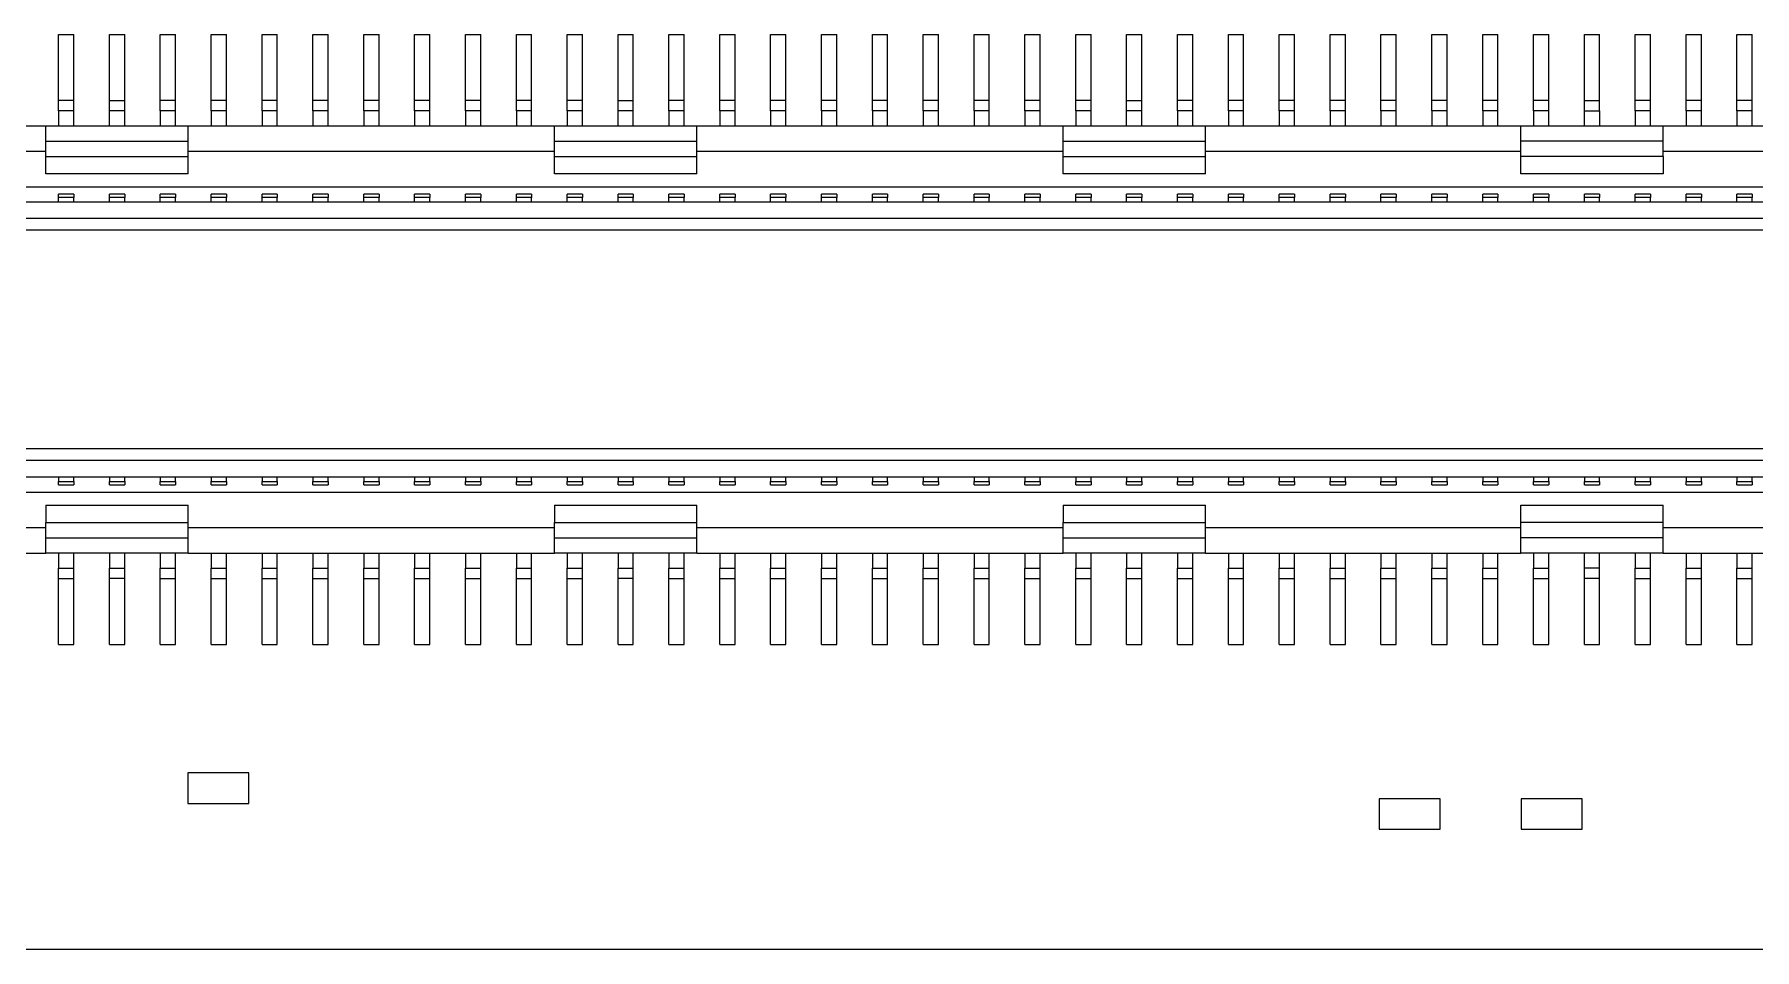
# Model space of a CAD drawing. Header units: millimetres. Extents: x 0 to 895, y 0 to 297.
# Drawn here: x 504.59 to 521.5, y 193.88 to 202.88 of the extents above; entities that cross this region are included whole.
import ezdxf

# ---------------------------------------------------------------- set-up
doc = ezdxf.new("R2010")
doc.units = ezdxf.units.MM

msp = doc.modelspace()

# ---------------------------------------------------------------- linework, layer by layer
at = {"color": 7, "linetype": 'Continuous', "lineweight": 25}
for p, q in [((504.825, 202.879), (504.975, 202.879)), ((504.825, 202.229), (504.825, 202.879)), ((504.975, 202.229), (504.975, 202.879)), ((505.325, 202.879), (505.475, 202.879)), ((505.325, 202.229), (505.325, 202.879)), ((505.475, 202.229), (505.475, 202.879)), ((505.825, 202.879), (505.975, 202.879)), ((505.825, 202.229), (505.825, 202.879)), ((505.975, 202.229), (505.975, 202.879)), ((506.325, 202.879), (506.475, 202.879)), ((506.325, 202.229), (506.325, 202.879)), ((506.475, 202.229), (506.475, 202.879)), ((506.825, 202.879), (506.975, 202.879)), ((506.825, 202.229), (506.825, 202.879)), ((506.975, 202.229), (506.975, 202.879)), ((507.325, 202.879), (507.475, 202.879)), ((507.325, 202.229), (507.325, 202.879)), ((507.475, 202.229), (507.475, 202.879)), ((507.825, 202.879), (507.975, 202.879)), ((507.825, 202.229), (507.825, 202.879)), ((507.975, 202.229), (507.975, 202.879)), ((508.325, 202.879), (508.475, 202.879)), ((508.325, 202.229), (508.325, 202.879)), ((508.475, 202.229), (508.475, 202.879)), ((508.825, 202.879), (508.975, 202.879)), ((508.825, 202.229), (508.825, 202.879)), ((508.975, 202.229), (508.975, 202.879)), ((509.325, 202.879), (509.475, 202.879)), ((509.325, 202.229), (509.325, 202.879)), ((509.475, 202.229), (509.475, 202.879)), ((509.825, 202.879), (509.975, 202.879)), ((509.825, 202.229), (509.825, 202.879)), ((509.975, 202.229), (509.975, 202.879)), ((510.325, 202.879), (510.475, 202.879)), ((510.325, 202.229), (510.325, 202.879)), ((510.475, 202.229), (510.475, 202.879)), ((510.825, 202.879), (510.975, 202.879)), ((510.825, 202.229), (510.825, 202.879)), ((510.975, 202.229), (510.975, 202.879)), ((511.325, 202.879), (511.475, 202.879)), ((511.325, 202.229), (511.325, 202.879)), ((511.475, 202.229), (511.475, 202.879)), ((511.825, 202.879), (511.975, 202.879)), ((511.825, 202.229), (511.825, 202.879)), ((511.975, 202.229), (511.975, 202.879)), ((512.325, 202.879), (512.475, 202.879)), ((512.325, 202.229), (512.325, 202.879)), ((512.475, 202.229), (512.475, 202.879)), ((512.825, 202.879), (512.975, 202.879)), ((512.825, 202.229), (512.825, 202.879)), ((512.975, 202.229), (512.975, 202.879)), ((513.325, 202.879), (513.475, 202.879)), ((513.325, 202.229), (513.325, 202.879)), ((513.475, 202.229), (513.475, 202.879)), ((513.825, 202.879), (513.975, 202.879)), ((513.825, 202.229), (513.825, 202.879)), ((513.975, 202.229), (513.975, 202.879)), ((514.325, 202.879), (514.475, 202.879)), ((514.325, 202.229), (514.325, 202.879)), ((514.475, 202.229), (514.475, 202.879)), ((514.825, 202.879), (514.975, 202.879)), ((514.825, 202.229), (514.825, 202.879)), ((514.975, 202.229), (514.975, 202.879)), ((515.325, 202.879), (515.475, 202.879)), ((515.325, 202.229), (515.325, 202.879)), ((515.475, 202.229), (515.475, 202.879)), ((515.825, 202.879), (515.975, 202.879)), ((515.825, 202.229), (515.825, 202.879)), ((515.975, 202.229), (515.975, 202.879)), ((516.325, 202.879), (516.475, 202.879)), ((516.325, 202.229), (516.325, 202.879)), ((516.475, 202.229), (516.475, 202.879)), ((516.825, 202.879), (516.975, 202.879)), ((516.825, 202.229), (516.825, 202.879)), ((516.975, 202.229), (516.975, 202.879)), ((517.325, 202.879), (517.475, 202.879)), ((517.325, 202.229), (517.325, 202.879)), ((517.475, 202.229), (517.475, 202.879)), ((517.825, 202.879), (517.975, 202.879)), ((517.825, 202.229), (517.825, 202.879)), ((517.975, 202.229), (517.975, 202.879)), ((518.325, 202.879), (518.475, 202.879)), ((518.325, 202.229), (518.325, 202.879)), ((518.475, 202.229), (518.475, 202.879)), ((518.825, 202.879), (518.975, 202.879)), ((518.825, 202.229), (518.825, 202.879)), ((518.975, 202.229), (518.975, 202.879)), ((519.325, 202.879), (519.475, 202.879)), ((519.325, 202.229), (519.325, 202.879)), ((519.475, 202.229), (519.475, 202.879)), ((519.825, 202.879), (519.975, 202.879)), ((519.825, 202.229), (519.825, 202.879)), ((519.975, 202.229), (519.975, 202.879)), ((520.325, 202.879), (520.475, 202.879)), ((520.325, 202.229), (520.325, 202.879)), ((520.475, 202.229), (520.475, 202.879)), ((520.825, 202.879), (520.975, 202.879)), ((520.825, 202.229), (520.825, 202.879)), ((520.975, 202.229), (520.975, 202.879)), ((521.325, 202.879), (521.475, 202.879)), ((521.325, 202.229), (521.325, 202.879)), ((521.475, 202.229), (521.475, 202.879)), ((504.975, 202.229), (504.825, 202.229)), ((504.825, 202.129), (504.825, 202.229)), ((504.825, 202.129), (504.825, 201.979)), ((504.975, 202.129), (504.825, 202.129)), ((504.975, 202.129), (504.975, 202.229)), ((504.975, 201.979), (504.975, 202.129)), ((505.325, 202.229), (505.475, 202.229)), ((505.325, 202.129), (505.325, 202.229)), ((505.325, 201.979), (505.325, 202.129)), ((505.475, 202.129), (505.325, 202.129)), ((505.475, 202.129), (505.475, 202.229)), ((505.475, 201.979), (505.475, 202.129)), ((505.975, 202.229), (505.825, 202.229)), ((505.825, 202.129), (505.825, 202.229)), ((505.825, 202.129), (505.825, 201.979)), ((505.975, 202.129), (505.825, 202.129)), ((505.975, 202.129), (505.975, 202.229)), ((505.975, 201.979), (505.975, 202.129)), ((506.475, 202.229), (506.325, 202.229)), ((506.325, 202.129), (506.325, 202.229)), ((506.325, 202.129), (506.325, 201.979)), ((506.475, 202.129), (506.325, 202.129)), ((506.475, 202.129), (506.475, 202.229)), ((506.475, 201.979), (506.475, 202.129)), ((506.975, 202.229), (506.825, 202.229)), ((506.825, 202.129), (506.825, 202.229)), ((506.975, 202.129), (506.825, 202.129)), ((506.825, 202.129), (506.825, 201.979)), ((506.975, 202.129), (506.975, 202.229)), ((506.975, 201.979), (506.975, 202.129)), ((507.475, 202.229), (507.325, 202.229)), ((507.325, 202.129), (507.325, 202.229)), ((507.475, 202.129), (507.325, 202.129)), ((507.325, 202.129), (507.325, 201.979)), ((507.475, 202.129), (507.475, 202.229)), ((507.475, 201.979), (507.475, 202.129)), ((507.975, 202.229), (507.825, 202.229)), ((507.825, 202.129), (507.825, 202.229)), ((507.975, 202.129), (507.825, 202.129)), ((507.825, 202.129), (507.825, 201.979)), ((507.975, 202.129), (507.975, 202.229)), ((507.975, 201.979), (507.975, 202.129)), ((508.475, 202.229), (508.325, 202.229)), ((508.325, 202.129), (508.325, 202.229)), ((508.325, 202.129), (508.325, 201.979)), ((508.475, 202.129), (508.325, 202.129)), ((508.475, 202.129), (508.475, 202.229)), ((508.475, 201.979), (508.475, 202.129)), ((508.975, 202.229), (508.825, 202.229)), ((508.825, 202.129), (508.825, 202.229)), ((508.825, 202.129), (508.825, 201.979)), ((508.975, 202.129), (508.825, 202.129)), ((508.975, 202.129), (508.975, 202.229)), ((508.975, 201.979), (508.975, 202.129)), ((509.475, 202.229), (509.325, 202.229)), ((509.325, 202.129), (509.325, 202.229)), ((509.475, 202.129), (509.325, 202.129)), ((509.325, 202.129), (509.325, 201.979)), ((509.475, 202.129), (509.475, 202.229)), ((509.475, 201.979), (509.475, 202.129)), ((509.975, 202.229), (509.825, 202.229)), ((509.825, 202.129), (509.825, 202.229)), ((509.825, 202.129), (509.825, 201.979)), ((509.975, 202.129), (509.825, 202.129)), ((509.975, 202.129), (509.975, 202.229)), ((509.975, 201.979), (509.975, 202.129)), ((510.325, 202.229), (510.475, 202.229)), ((510.325, 202.129), (510.325, 202.229)), ((510.325, 201.979), (510.325, 202.129)), ((510.475, 202.129), (510.325, 202.129)), ((510.475, 202.129), (510.475, 202.229)), ((510.475, 201.979), (510.475, 202.129)), ((510.975, 202.229), (510.825, 202.229)), ((510.825, 202.129), (510.825, 202.229)), ((510.825, 202.129), (510.825, 201.979)), ((510.975, 202.129), (510.825, 202.129)), ((510.975, 202.129), (510.975, 202.229)), ((510.975, 201.979), (510.975, 202.129)), ((511.475, 202.229), (511.325, 202.229)), ((511.325, 202.129), (511.325, 202.229)), ((511.325, 202.129), (511.325, 201.979)), ((511.475, 202.129), (511.325, 202.129)), ((511.475, 202.129), (511.475, 202.229)), ((511.475, 201.979), (511.475, 202.129)), ((511.975, 202.229), (511.825, 202.229)), ((511.825, 202.129), (511.825, 202.229)), ((511.975, 202.129), (511.825, 202.129)), ((511.825, 202.129), (511.825, 201.979)), ((511.975, 202.129), (511.975, 202.229)), ((511.975, 201.979), (511.975, 202.129)), ((512.475, 202.229), (512.325, 202.229)), ((512.325, 202.129), (512.325, 202.229)), ((512.325, 202.129), (512.325, 201.979)), ((512.475, 202.129), (512.325, 202.129)), ((512.475, 202.129), (512.475, 202.229)), ((512.475, 201.979), (512.475, 202.129)), ((512.975, 202.229), (512.825, 202.229)), ((512.825, 202.129), (512.825, 202.229)), ((512.825, 202.129), (512.825, 201.979)), ((512.975, 202.129), (512.825, 202.129)), ((512.975, 202.129), (512.975, 202.229)), ((512.975, 201.979), (512.975, 202.129)), ((513.475, 202.229), (513.325, 202.229)), ((513.325, 202.129), (513.325, 202.229)), ((513.475, 202.129), (513.325, 202.129)), ((513.325, 202.129), (513.325, 201.979)), ((513.475, 202.129), (513.475, 202.229)), ((513.475, 201.979), (513.475, 202.129)), ((513.975, 202.229), (513.825, 202.229)), ((513.825, 202.129), (513.825, 202.229)), ((513.825, 202.129), (513.825, 201.979)), ((513.975, 202.129), (513.825, 202.129)), ((513.975, 202.129), (513.975, 202.229)), ((513.975, 201.979), (513.975, 202.129)), ((514.475, 202.229), (514.325, 202.229)), ((514.325, 202.129), (514.325, 202.229)), ((514.325, 202.129), (514.325, 201.979)), ((514.475, 202.129), (514.325, 202.129)), ((514.475, 202.129), (514.475, 202.229)), ((514.475, 201.979), (514.475, 202.129)), ((514.975, 202.229), (514.825, 202.229)), ((514.825, 202.129), (514.825, 202.229)), ((514.825, 202.129), (514.825, 201.979)), ((514.975, 202.129), (514.825, 202.129)), ((514.975, 202.129), (514.975, 202.229)), ((514.975, 201.979), (514.975, 202.129)), ((515.325, 202.229), (515.475, 202.229)), ((515.325, 202.129), (515.325, 202.229)), ((515.325, 201.979), (515.325, 202.129)), ((515.475, 202.129), (515.325, 202.129)), ((515.475, 202.129), (515.475, 202.229)), ((515.475, 201.979), (515.475, 202.129)), ((515.975, 202.229), (515.825, 202.229)), ((515.825, 202.129), (515.825, 202.229)), ((515.975, 202.129), (515.825, 202.129)), ((515.825, 202.129), (515.825, 201.979)), ((515.975, 202.129), (515.975, 202.229)), ((515.975, 201.979), (515.975, 202.129)), ((516.475, 202.229), (516.325, 202.229)), ((516.325, 202.129), (516.325, 202.229)), ((516.325, 202.129), (516.325, 201.979)), ((516.475, 202.129), (516.325, 202.129)), ((516.475, 202.129), (516.475, 202.229)), ((516.475, 201.979), (516.475, 202.129)), ((516.975, 202.229), (516.825, 202.229)), ((516.825, 202.129), (516.825, 202.229)), ((516.825, 202.129), (516.825, 201.979)), ((516.975, 202.129), (516.825, 202.129)), ((516.975, 202.129), (516.975, 202.229)), ((516.975, 201.979), (516.975, 202.129)), ((517.475, 202.229), (517.325, 202.229)), ((517.325, 202.129), (517.325, 202.229)), ((517.475, 202.129), (517.325, 202.129)), ((517.325, 202.129), (517.325, 201.979)), ((517.475, 202.129), (517.475, 202.229)), ((517.475, 201.979), (517.475, 202.129)), ((517.975, 202.229), (517.825, 202.229)), ((517.825, 202.129), (517.825, 202.229)), ((517.825, 202.129), (517.825, 201.979)), ((517.975, 202.129), (517.825, 202.129)), ((517.975, 202.129), (517.975, 202.229)), ((517.975, 201.979), (517.975, 202.129)), ((518.475, 202.229), (518.325, 202.229)), ((518.325, 202.129), (518.325, 202.229)), ((518.475, 202.129), (518.325, 202.129)), ((518.325, 202.129), (518.325, 201.979)), ((518.475, 202.129), (518.475, 202.229)), ((518.475, 201.979), (518.475, 202.129)), ((518.975, 202.229), (518.825, 202.229)), ((518.825, 202.129), (518.825, 202.229)), ((518.975, 202.129), (518.825, 202.129)), ((518.825, 202.129), (518.825, 201.979)), ((518.975, 202.129), (518.975, 202.229)), ((518.975, 201.979), (518.975, 202.129)), ((519.475, 202.229), (519.325, 202.229)), ((519.325, 202.129), (519.325, 202.229)), ((519.325, 202.129), (519.325, 201.979)), ((519.475, 202.129), (519.325, 202.129)), ((519.475, 202.129), (519.475, 202.229)), ((519.475, 201.979), (519.475, 202.129)), ((519.825, 202.229), (519.975, 202.229)), ((519.825, 202.129), (519.825, 202.229)), ((519.825, 201.979), (519.825, 202.129)), ((519.825, 202.129), (519.975, 202.129)), ((519.975, 202.129), (519.975, 202.229)), ((519.975, 202.129), (519.975, 201.979)), ((520.475, 202.229), (520.325, 202.229)), ((520.325, 202.129), (520.325, 202.229)), ((520.475, 202.129), (520.325, 202.129)), ((520.325, 202.129), (520.325, 201.979)), ((520.475, 202.129), (520.475, 202.229)), ((520.475, 201.979), (520.475, 202.129)), ((520.975, 202.229), (520.825, 202.229)), ((520.825, 202.129), (520.825, 202.229)), ((520.825, 202.129), (520.825, 201.979)), ((520.975, 202.129), (520.825, 202.129)), ((520.975, 202.129), (520.975, 202.229)), ((520.975, 201.979), (520.975, 202.129)), ((521.475, 202.229), (521.325, 202.229)), ((521.325, 202.129), (521.325, 202.229)), ((521.475, 202.129), (521.325, 202.129)), ((521.325, 202.129), (521.325, 201.979)), ((521.475, 202.129), (521.475, 202.229)), ((521.475, 201.979), (521.475, 202.129)), ((501.1, 201.979), (504.7, 201.979)), ((504.7, 201.829), (504.7, 201.979)), ((504.7, 201.979), (506.1, 201.979)), ((506.1, 201.829), (506.1, 201.979)), ((506.1, 201.979), (509.7, 201.979)), ((509.7, 201.829), (509.7, 201.979)), ((509.7, 201.979), (511.1, 201.979)), ((511.1, 201.829), (511.1, 201.979)), ((511.1, 201.979), (514.7, 201.979)), ((514.7, 201.829), (514.7, 201.979)), ((514.7, 201.979), (516.1, 201.979)), ((516.1, 201.829), (516.1, 201.979)), ((516.1, 201.979), (519.2, 201.979)), ((519.2, 201.829), (519.2, 201.979)), ((519.2, 201.979), (520.6, 201.979)), ((520.6, 201.829), (520.6, 201.979)), ((520.6, 201.979), (524.2, 201.979)), ((504.7, 201.829), (506.1, 201.829)), ((504.7, 201.679), (504.7, 201.829)), ((506.1, 201.679), (506.1, 201.829)), ((509.7, 201.829), (511.1, 201.829)), ((509.7, 201.679), (509.7, 201.829)), ((511.1, 201.679), (511.1, 201.829)), ((514.7, 201.829), (516.1, 201.829)), ((514.7, 201.679), (514.7, 201.829)), ((516.1, 201.679), (516.1, 201.829)), ((520.6, 201.829), (519.2, 201.829)), ((519.2, 201.679), (519.2, 201.829)), ((520.6, 201.679), (520.6, 201.829)), ((504.7, 201.729), (501.1, 201.729)), ((504.7, 201.679), (506.1, 201.679)), ((504.7, 201.509), (504.7, 201.679)), ((509.7, 201.729), (506.1, 201.729)), ((506.1, 201.509), (506.1, 201.679)), ((509.7, 201.679), (511.1, 201.679)), ((509.7, 201.509), (509.7, 201.679)), ((514.7, 201.729), (511.1, 201.729)), ((511.1, 201.509), (511.1, 201.679)), ((514.7, 201.679), (516.1, 201.679)), ((514.7, 201.509), (514.7, 201.679)), ((519.2, 201.729), (516.1, 201.729)), ((516.1, 201.509), (516.1, 201.679)), ((520.6, 201.679), (519.2, 201.679)), ((519.2, 201.509), (519.2, 201.679)), ((524.2, 201.729), (520.6, 201.729)), ((520.6, 201.679), (520.6, 201.509)), ((506.1, 201.509), (504.7, 201.509)), ((511.1, 201.509), (509.7, 201.509)), ((516.1, 201.509), (514.7, 201.509)), ((520.6, 201.509), (519.2, 201.509)), ((490.1, 201.379), (545.2, 201.379)), ((504.975, 201.309), (504.825, 201.309)), ((504.825, 201.275), (504.825, 201.309)), ((504.825, 201.229), (504.825, 201.275)), ((504.975, 201.275), (504.825, 201.275)), ((504.975, 201.309), (504.975, 201.275)), ((504.975, 201.229), (504.975, 201.275)), ((505.475, 201.309), (505.325, 201.309)), ((505.325, 201.275), (505.325, 201.309)), ((505.325, 201.229), (505.325, 201.275)), ((505.475, 201.275), (505.325, 201.275)), ((505.475, 201.309), (505.475, 201.275)), ((505.475, 201.229), (505.475, 201.275)), ((505.975, 201.309), (505.825, 201.309)), ((505.825, 201.275), (505.825, 201.309)), ((505.825, 201.229), (505.825, 201.275)), ((505.975, 201.275), (505.825, 201.275)), ((505.975, 201.309), (505.975, 201.275)), ((505.975, 201.229), (505.975, 201.275)), ((506.475, 201.309), (506.325, 201.309)), ((506.325, 201.275), (506.325, 201.309)), ((506.325, 201.229), (506.325, 201.275)), ((506.475, 201.275), (506.325, 201.275)), ((506.475, 201.309), (506.475, 201.275)), ((506.475, 201.229), (506.475, 201.275)), ((506.975, 201.309), (506.825, 201.309)), ((506.825, 201.275), (506.825, 201.309)), ((506.825, 201.229), (506.825, 201.275)), ((506.975, 201.275), (506.825, 201.275)), ((506.975, 201.309), (506.975, 201.275)), ((506.975, 201.229), (506.975, 201.275)), ((507.475, 201.309), (507.325, 201.309)), ((507.325, 201.275), (507.325, 201.309)), ((507.325, 201.229), (507.325, 201.275)), ((507.475, 201.275), (507.325, 201.275)), ((507.475, 201.309), (507.475, 201.275)), ((507.475, 201.229), (507.475, 201.275)), ((507.975, 201.309), (507.825, 201.309)), ((507.825, 201.275), (507.825, 201.309)), ((507.825, 201.229), (507.825, 201.275)), ((507.975, 201.275), (507.825, 201.275)), ((507.975, 201.309), (507.975, 201.275)), ((507.975, 201.229), (507.975, 201.275)), ((508.475, 201.309), (508.325, 201.309)), ((508.325, 201.275), (508.325, 201.309)), ((508.325, 201.229), (508.325, 201.275)), ((508.475, 201.275), (508.325, 201.275)), ((508.475, 201.309), (508.475, 201.275)), ((508.475, 201.229), (508.475, 201.275)), ((508.975, 201.309), (508.825, 201.309)), ((508.825, 201.275), (508.825, 201.309)), ((508.825, 201.229), (508.825, 201.275)), ((508.975, 201.275), (508.825, 201.275)), ((508.975, 201.309), (508.975, 201.275)), ((508.975, 201.229), (508.975, 201.275)), ((509.475, 201.309), (509.325, 201.309)), ((509.325, 201.275), (509.325, 201.309)), ((509.325, 201.229), (509.325, 201.275)), ((509.475, 201.275), (509.325, 201.275)), ((509.475, 201.309), (509.475, 201.275)), ((509.475, 201.229), (509.475, 201.275)), ((509.975, 201.309), (509.825, 201.309)), ((509.825, 201.275), (509.825, 201.309)), ((509.825, 201.229), (509.825, 201.275)), ((509.975, 201.275), (509.825, 201.275)), ((509.975, 201.309), (509.975, 201.275)), ((509.975, 201.229), (509.975, 201.275)), ((510.475, 201.309), (510.325, 201.309)), ((510.325, 201.275), (510.325, 201.309)), ((510.325, 201.229), (510.325, 201.275)), ((510.475, 201.275), (510.325, 201.275)), ((510.475, 201.309), (510.475, 201.275)), ((510.475, 201.229), (510.475, 201.275)), ((510.975, 201.309), (510.825, 201.309)), ((510.825, 201.275), (510.825, 201.309)), ((510.825, 201.229), (510.825, 201.275)), ((510.975, 201.275), (510.825, 201.275)), ((510.975, 201.309), (510.975, 201.275)), ((510.975, 201.229), (510.975, 201.275)), ((511.475, 201.309), (511.325, 201.309)), ((511.325, 201.275), (511.325, 201.309)), ((511.325, 201.229), (511.325, 201.275)), ((511.475, 201.275), (511.325, 201.275)), ((511.475, 201.309), (511.475, 201.275)), ((511.475, 201.229), (511.475, 201.275)), ((511.975, 201.309), (511.825, 201.309)), ((511.825, 201.275), (511.825, 201.309)), ((511.825, 201.229), (511.825, 201.275)), ((511.975, 201.275), (511.825, 201.275)), ((511.975, 201.309), (511.975, 201.275)), ((511.975, 201.229), (511.975, 201.275)), ((512.475, 201.309), (512.325, 201.309)), ((512.325, 201.275), (512.325, 201.309)), ((512.325, 201.229), (512.325, 201.275)), ((512.475, 201.275), (512.325, 201.275)), ((512.475, 201.309), (512.475, 201.275)), ((512.475, 201.229), (512.475, 201.275)), ((512.975, 201.309), (512.825, 201.309)), ((512.825, 201.275), (512.825, 201.309)), ((512.825, 201.229), (512.825, 201.275)), ((512.975, 201.275), (512.825, 201.275)), ((512.975, 201.309), (512.975, 201.275)), ((512.975, 201.229), (512.975, 201.275)), ((513.475, 201.309), (513.325, 201.309)), ((513.325, 201.275), (513.325, 201.309)), ((513.325, 201.229), (513.325, 201.275)), ((513.475, 201.275), (513.325, 201.275)), ((513.475, 201.309), (513.475, 201.275)), ((513.475, 201.229), (513.475, 201.275)), ((513.975, 201.309), (513.825, 201.309)), ((513.825, 201.275), (513.825, 201.309)), ((513.825, 201.229), (513.825, 201.275)), ((513.975, 201.275), (513.825, 201.275)), ((513.975, 201.309), (513.975, 201.275)), ((513.975, 201.229), (513.975, 201.275)), ((514.475, 201.309), (514.325, 201.309)), ((514.325, 201.275), (514.325, 201.309)), ((514.325, 201.229), (514.325, 201.275)), ((514.475, 201.275), (514.325, 201.275)), ((514.475, 201.309), (514.475, 201.275)), ((514.475, 201.229), (514.475, 201.275)), ((514.975, 201.309), (514.825, 201.309)), ((514.825, 201.275), (514.825, 201.309)), ((514.825, 201.229), (514.825, 201.275)), ((514.975, 201.275), (514.825, 201.275)), ((514.975, 201.309), (514.975, 201.275)), ((514.975, 201.229), (514.975, 201.275)), ((515.475, 201.309), (515.325, 201.309)), ((515.325, 201.275), (515.325, 201.309)), ((515.325, 201.229), (515.325, 201.275)), ((515.475, 201.275), (515.325, 201.275)), ((515.475, 201.309), (515.475, 201.275)), ((515.475, 201.229), (515.475, 201.275)), ((515.975, 201.309), (515.825, 201.309)), ((515.825, 201.275), (515.825, 201.309)), ((515.825, 201.229), (515.825, 201.275)), ((515.975, 201.275), (515.825, 201.275)), ((515.975, 201.309), (515.975, 201.275)), ((515.975, 201.229), (515.975, 201.275)), ((516.475, 201.309), (516.325, 201.309)), ((516.325, 201.275), (516.325, 201.309)), ((516.325, 201.229), (516.325, 201.275)), ((516.475, 201.275), (516.325, 201.275)), ((516.475, 201.309), (516.475, 201.275)), ((516.475, 201.229), (516.475, 201.275)), ((516.975, 201.309), (516.825, 201.309)), ((516.825, 201.275), (516.825, 201.309)), ((516.825, 201.229), (516.825, 201.275)), ((516.975, 201.275), (516.825, 201.275)), ((516.975, 201.309), (516.975, 201.275)), ((516.975, 201.229), (516.975, 201.275)), ((517.475, 201.309), (517.325, 201.309)), ((517.325, 201.275), (517.325, 201.309)), ((517.325, 201.229), (517.325, 201.275)), ((517.475, 201.275), (517.325, 201.275)), ((517.475, 201.309), (517.475, 201.275)), ((517.475, 201.229), (517.475, 201.275)), ((517.975, 201.309), (517.825, 201.309)), ((517.825, 201.275), (517.825, 201.309)), ((517.825, 201.229), (517.825, 201.275)), ((517.975, 201.275), (517.825, 201.275)), ((517.975, 201.309), (517.975, 201.275)), ((517.975, 201.229), (517.975, 201.275)), ((518.475, 201.309), (518.325, 201.309)), ((518.325, 201.275), (518.325, 201.309)), ((518.325, 201.229), (518.325, 201.275)), ((518.475, 201.275), (518.325, 201.275)), ((518.475, 201.309), (518.475, 201.275)), ((518.475, 201.229), (518.475, 201.275)), ((518.975, 201.309), (518.825, 201.309)), ((518.825, 201.275), (518.825, 201.309)), ((518.825, 201.229), (518.825, 201.275)), ((518.975, 201.275), (518.825, 201.275)), ((518.975, 201.309), (518.975, 201.275)), ((518.975, 201.229), (518.975, 201.275)), ((519.475, 201.309), (519.325, 201.309)), ((519.325, 201.275), (519.325, 201.309)), ((519.325, 201.229), (519.325, 201.275)), ((519.475, 201.275), (519.325, 201.275)), ((519.475, 201.309), (519.475, 201.275)), ((519.475, 201.229), (519.475, 201.275)), ((519.975, 201.309), (519.825, 201.309)), ((519.825, 201.275), (519.825, 201.309)), ((519.825, 201.229), (519.825, 201.275)), ((519.975, 201.275), (519.825, 201.275)), ((519.975, 201.309), (519.975, 201.275)), ((519.975, 201.229), (519.975, 201.275)), ((520.475, 201.309), (520.325, 201.309)), ((520.325, 201.275), (520.325, 201.309)), ((520.325, 201.229), (520.325, 201.275)), ((520.475, 201.275), (520.325, 201.275)), ((520.475, 201.309), (520.475, 201.275)), ((520.475, 201.229), (520.475, 201.275)), ((520.975, 201.309), (520.825, 201.309)), ((520.825, 201.275), (520.825, 201.309)), ((520.825, 201.229), (520.825, 201.275)), ((520.975, 201.275), (520.825, 201.275)), ((520.975, 201.309), (520.975, 201.275)), ((520.975, 201.229), (520.975, 201.275)), ((521.475, 201.309), (521.325, 201.309)), ((521.325, 201.275), (521.325, 201.309)), ((521.325, 201.229), (521.325, 201.275)), ((521.475, 201.275), (521.325, 201.275)), ((521.475, 201.309), (521.475, 201.275)), ((521.475, 201.229), (521.475, 201.275)), ((545.3, 201.229), (490, 201.229)), ((545.3, 201.069), (490, 201.069)), ((545.1, 200.955), (490.2, 200.955)), ((546, 198.804), (489.3, 198.804)), ((546.2, 198.689), (489.1, 198.689)), ((489.1, 198.529), (546.2, 198.529)), ((490.1, 198.379), (545.2, 198.379)), ((504.825, 198.529), (504.825, 198.483)), ((504.825, 198.483), (504.975, 198.483)), ((504.825, 198.449), (504.825, 198.483)), ((504.825, 198.449), (504.975, 198.449)), ((504.975, 198.483), (504.975, 198.529)), ((504.975, 198.483), (504.975, 198.449)), ((505.325, 198.529), (505.325, 198.483)), ((505.325, 198.483), (505.475, 198.483)), ((505.325, 198.449), (505.325, 198.483)), ((505.325, 198.449), (505.475, 198.449)), ((505.475, 198.483), (505.475, 198.529)), ((505.475, 198.483), (505.475, 198.449)), ((505.825, 198.529), (505.825, 198.483)), ((505.825, 198.483), (505.975, 198.483)), ((505.825, 198.449), (505.825, 198.483)), ((505.825, 198.449), (505.975, 198.449)), ((505.975, 198.483), (505.975, 198.529)), ((505.975, 198.483), (505.975, 198.449)), ((506.325, 198.529), (506.325, 198.483)), ((506.325, 198.483), (506.475, 198.483)), ((506.325, 198.449), (506.325, 198.483)), ((506.325, 198.449), (506.475, 198.449)), ((506.475, 198.483), (506.475, 198.529)), ((506.475, 198.483), (506.475, 198.449)), ((506.825, 198.529), (506.825, 198.483)), ((506.825, 198.483), (506.975, 198.483)), ((506.825, 198.449), (506.825, 198.483)), ((506.825, 198.449), (506.975, 198.449)), ((506.975, 198.483), (506.975, 198.529)), ((506.975, 198.483), (506.975, 198.449)), ((507.325, 198.529), (507.325, 198.483)), ((507.325, 198.483), (507.475, 198.483)), ((507.325, 198.449), (507.325, 198.483)), ((507.325, 198.449), (507.475, 198.449)), ((507.475, 198.483), (507.475, 198.529)), ((507.475, 198.483), (507.475, 198.449)), ((507.825, 198.529), (507.825, 198.483)), ((507.825, 198.483), (507.975, 198.483)), ((507.825, 198.449), (507.825, 198.483)), ((507.825, 198.449), (507.975, 198.449)), ((507.975, 198.483), (507.975, 198.529)), ((507.975, 198.483), (507.975, 198.449)), ((508.325, 198.529), (508.325, 198.483)), ((508.325, 198.483), (508.475, 198.483)), ((508.325, 198.449), (508.325, 198.483)), ((508.325, 198.449), (508.475, 198.449)), ((508.475, 198.483), (508.475, 198.529)), ((508.475, 198.483), (508.475, 198.449)), ((508.825, 198.529), (508.825, 198.483)), ((508.825, 198.483), (508.975, 198.483)), ((508.825, 198.449), (508.825, 198.483)), ((508.825, 198.449), (508.975, 198.449)), ((508.975, 198.483), (508.975, 198.529)), ((508.975, 198.483), (508.975, 198.449)), ((509.325, 198.529), (509.325, 198.483)), ((509.325, 198.483), (509.475, 198.483)), ((509.325, 198.449), (509.325, 198.483)), ((509.325, 198.449), (509.475, 198.449)), ((509.475, 198.483), (509.475, 198.529)), ((509.475, 198.483), (509.475, 198.449)), ((509.825, 198.529), (509.825, 198.483)), ((509.825, 198.483), (509.975, 198.483)), ((509.825, 198.449), (509.825, 198.483)), ((509.825, 198.449), (509.975, 198.449)), ((509.975, 198.483), (509.975, 198.529)), ((509.975, 198.483), (509.975, 198.449)), ((510.325, 198.529), (510.325, 198.483)), ((510.325, 198.483), (510.475, 198.483)), ((510.325, 198.449), (510.325, 198.483)), ((510.325, 198.449), (510.475, 198.449)), ((510.475, 198.483), (510.475, 198.529)), ((510.475, 198.483), (510.475, 198.449)), ((510.825, 198.529), (510.825, 198.483)), ((510.825, 198.483), (510.975, 198.483)), ((510.825, 198.449), (510.825, 198.483)), ((510.825, 198.449), (510.975, 198.449)), ((510.975, 198.483), (510.975, 198.529)), ((510.975, 198.483), (510.975, 198.449)), ((511.325, 198.529), (511.325, 198.483)), ((511.325, 198.483), (511.475, 198.483)), ((511.325, 198.449), (511.325, 198.483)), ((511.325, 198.449), (511.475, 198.449)), ((511.475, 198.483), (511.475, 198.529)), ((511.475, 198.483), (511.475, 198.449)), ((511.825, 198.529), (511.825, 198.483)), ((511.825, 198.483), (511.975, 198.483)), ((511.825, 198.449), (511.825, 198.483)), ((511.825, 198.449), (511.975, 198.449)), ((511.975, 198.483), (511.975, 198.529)), ((511.975, 198.483), (511.975, 198.449)), ((512.325, 198.529), (512.325, 198.483)), ((512.325, 198.483), (512.475, 198.483)), ((512.325, 198.449), (512.325, 198.483)), ((512.325, 198.449), (512.475, 198.449)), ((512.475, 198.483), (512.475, 198.529)), ((512.475, 198.483), (512.475, 198.449)), ((512.825, 198.529), (512.825, 198.483)), ((512.825, 198.483), (512.975, 198.483)), ((512.825, 198.449), (512.825, 198.483)), ((512.825, 198.449), (512.975, 198.449)), ((512.975, 198.483), (512.975, 198.529)), ((512.975, 198.483), (512.975, 198.449)), ((513.325, 198.529), (513.325, 198.483)), ((513.325, 198.483), (513.475, 198.483)), ((513.325, 198.449), (513.325, 198.483)), ((513.325, 198.449), (513.475, 198.449)), ((513.475, 198.483), (513.475, 198.529)), ((513.475, 198.483), (513.475, 198.449)), ((513.825, 198.529), (513.825, 198.483)), ((513.825, 198.483), (513.975, 198.483)), ((513.825, 198.449), (513.825, 198.483)), ((513.825, 198.449), (513.975, 198.449)), ((513.975, 198.483), (513.975, 198.529)), ((513.975, 198.483), (513.975, 198.449)), ((514.325, 198.529), (514.325, 198.483)), ((514.325, 198.483), (514.475, 198.483)), ((514.325, 198.449), (514.325, 198.483)), ((514.325, 198.449), (514.475, 198.449)), ((514.475, 198.483), (514.475, 198.529)), ((514.475, 198.483), (514.475, 198.449)), ((514.825, 198.529), (514.825, 198.483)), ((514.825, 198.483), (514.975, 198.483)), ((514.825, 198.449), (514.825, 198.483)), ((514.825, 198.449), (514.975, 198.449)), ((514.975, 198.483), (514.975, 198.529)), ((514.975, 198.483), (514.975, 198.449)), ((515.325, 198.529), (515.325, 198.483)), ((515.325, 198.483), (515.475, 198.483)), ((515.325, 198.449), (515.325, 198.483)), ((515.325, 198.449), (515.475, 198.449)), ((515.475, 198.483), (515.475, 198.529)), ((515.475, 198.483), (515.475, 198.449)), ((515.825, 198.529), (515.825, 198.483)), ((515.825, 198.483), (515.975, 198.483)), ((515.825, 198.449), (515.825, 198.483)), ((515.825, 198.449), (515.975, 198.449)), ((515.975, 198.483), (515.975, 198.529)), ((515.975, 198.483), (515.975, 198.449)), ((516.325, 198.529), (516.325, 198.483)), ((516.325, 198.483), (516.475, 198.483)), ((516.325, 198.449), (516.325, 198.483)), ((516.325, 198.449), (516.475, 198.449)), ((516.475, 198.483), (516.475, 198.529)), ((516.475, 198.483), (516.475, 198.449)), ((516.825, 198.529), (516.825, 198.483)), ((516.825, 198.483), (516.975, 198.483)), ((516.825, 198.449), (516.825, 198.483)), ((516.825, 198.449), (516.975, 198.449)), ((516.975, 198.483), (516.975, 198.529)), ((516.975, 198.483), (516.975, 198.449)), ((517.325, 198.529), (517.325, 198.483)), ((517.325, 198.483), (517.475, 198.483)), ((517.325, 198.449), (517.325, 198.483)), ((517.325, 198.449), (517.475, 198.449)), ((517.475, 198.483), (517.475, 198.529)), ((517.475, 198.483), (517.475, 198.449)), ((517.825, 198.529), (517.825, 198.483)), ((517.825, 198.483), (517.975, 198.483)), ((517.825, 198.449), (517.825, 198.483)), ((517.825, 198.449), (517.975, 198.449)), ((517.975, 198.483), (517.975, 198.529)), ((517.975, 198.483), (517.975, 198.449)), ((518.325, 198.529), (518.325, 198.483)), ((518.325, 198.483), (518.475, 198.483)), ((518.325, 198.449), (518.325, 198.483)), ((518.325, 198.449), (518.475, 198.449)), ((518.475, 198.483), (518.475, 198.529)), ((518.475, 198.483), (518.475, 198.449)), ((518.825, 198.529), (518.825, 198.483)), ((518.825, 198.483), (518.975, 198.483)), ((518.825, 198.449), (518.825, 198.483)), ((518.825, 198.449), (518.975, 198.449)), ((518.975, 198.483), (518.975, 198.529)), ((518.975, 198.483), (518.975, 198.449)), ((519.325, 198.529), (519.325, 198.483)), ((519.325, 198.483), (519.475, 198.483)), ((519.325, 198.449), (519.325, 198.483)), ((519.325, 198.449), (519.475, 198.449)), ((519.475, 198.483), (519.475, 198.529)), ((519.475, 198.483), (519.475, 198.449)), ((519.825, 198.529), (519.825, 198.483)), ((519.825, 198.483), (519.975, 198.483)), ((519.825, 198.449), (519.825, 198.483)), ((519.825, 198.449), (519.975, 198.449)), ((519.975, 198.483), (519.975, 198.529)), ((519.975, 198.483), (519.975, 198.449)), ((520.325, 198.529), (520.325, 198.483)), ((520.325, 198.483), (520.475, 198.483)), ((520.325, 198.449), (520.325, 198.483)), ((520.325, 198.449), (520.475, 198.449)), ((520.475, 198.483), (520.475, 198.529)), ((520.475, 198.483), (520.475, 198.449)), ((520.825, 198.529), (520.825, 198.483)), ((520.825, 198.483), (520.975, 198.483)), ((520.825, 198.449), (520.825, 198.483)), ((520.825, 198.449), (520.975, 198.449)), ((520.975, 198.483), (520.975, 198.529)), ((520.975, 198.483), (520.975, 198.449)), ((521.325, 198.529), (521.325, 198.483)), ((521.325, 198.483), (521.475, 198.483)), ((521.325, 198.449), (521.325, 198.483)), ((521.325, 198.449), (521.475, 198.449)), ((521.475, 198.483), (521.475, 198.529)), ((521.475, 198.483), (521.475, 198.449)), ((504.7, 198.249), (506.1, 198.249)), ((504.7, 198.249), (504.7, 198.079)), ((506.1, 198.079), (506.1, 198.249)), ((509.7, 198.249), (511.1, 198.249)), ((509.7, 198.249), (509.7, 198.079)), ((511.1, 198.079), (511.1, 198.249)), ((514.7, 198.249), (516.1, 198.249)), ((514.7, 198.249), (514.7, 198.079)), ((516.1, 198.079), (516.1, 198.249)), ((519.2, 198.249), (520.6, 198.249)), ((519.2, 198.079), (519.2, 198.249)), ((520.6, 198.079), (520.6, 198.249)), ((504.7, 198.079), (506.1, 198.079)), ((504.7, 197.929), (504.7, 198.079)), ((506.1, 197.929), (506.1, 198.079)), ((509.7, 198.079), (511.1, 198.079)), ((509.7, 197.929), (509.7, 198.079)), ((511.1, 197.929), (511.1, 198.079)), ((514.7, 198.079), (516.1, 198.079)), ((514.7, 197.929), (514.7, 198.079)), ((516.1, 197.929), (516.1, 198.079)), ((519.2, 197.929), (519.2, 198.079)), ((520.6, 198.079), (519.2, 198.079)), ((520.6, 197.929), (520.6, 198.079)), ((501.1, 198.029), (504.7, 198.029)), ((504.7, 197.929), (506.1, 197.929)), ((504.7, 197.779), (504.7, 197.929)), ((506.1, 198.029), (509.7, 198.029)), ((506.1, 197.779), (506.1, 197.929)), ((509.7, 197.929), (511.1, 197.929)), ((509.7, 197.779), (509.7, 197.929)), ((511.1, 198.029), (514.7, 198.029)), ((511.1, 197.779), (511.1, 197.929)), ((514.7, 197.929), (516.1, 197.929)), ((514.7, 197.779), (514.7, 197.929)), ((516.1, 198.029), (519.2, 198.029)), ((516.1, 197.779), (516.1, 197.929)), ((520.6, 197.929), (519.2, 197.929)), ((519.2, 197.779), (519.2, 197.929)), ((520.6, 198.029), (524.2, 198.029)), ((520.6, 197.779), (520.6, 197.929)), ((501.1, 197.779), (504.7, 197.779)), ((506.1, 197.779), (504.7, 197.779)), ((504.825, 197.779), (504.825, 197.629)), ((504.975, 197.629), (504.975, 197.779)), ((505.325, 197.779), (505.325, 197.629)), ((505.475, 197.629), (505.475, 197.779)), ((505.825, 197.779), (505.825, 197.629)), ((505.975, 197.629), (505.975, 197.779)), ((506.1, 197.779), (509.7, 197.779)), ((506.325, 197.779), (506.325, 197.629)), ((506.475, 197.629), (506.475, 197.779)), ((506.825, 197.779), (506.825, 197.629)), ((506.975, 197.629), (506.975, 197.779)), ((507.325, 197.779), (507.325, 197.629)), ((507.475, 197.629), (507.475, 197.779)), ((507.825, 197.779), (507.825, 197.629)), ((507.975, 197.629), (507.975, 197.779)), ((508.325, 197.779), (508.325, 197.629)), ((508.475, 197.629), (508.475, 197.779)), ((508.825, 197.779), (508.825, 197.629)), ((508.975, 197.629), (508.975, 197.779)), ((509.325, 197.779), (509.325, 197.629)), ((509.475, 197.629), (509.475, 197.779)), ((511.1, 197.779), (509.7, 197.779)), ((509.825, 197.779), (509.825, 197.629)), ((509.975, 197.629), (509.975, 197.779)), ((510.325, 197.779), (510.325, 197.629)), ((510.475, 197.629), (510.475, 197.779)), ((510.825, 197.779), (510.825, 197.629)), ((510.975, 197.629), (510.975, 197.779)), ((511.1, 197.779), (514.7, 197.779)), ((511.325, 197.779), (511.325, 197.629)), ((511.475, 197.629), (511.475, 197.779)), ((511.825, 197.779), (511.825, 197.629)), ((511.975, 197.629), (511.975, 197.779)), ((512.325, 197.779), (512.325, 197.629)), ((512.475, 197.629), (512.475, 197.779)), ((512.825, 197.779), (512.825, 197.629)), ((512.975, 197.629), (512.975, 197.779)), ((513.325, 197.779), (513.325, 197.629)), ((513.475, 197.629), (513.475, 197.779)), ((513.825, 197.779), (513.825, 197.629)), ((513.975, 197.629), (513.975, 197.779)), ((514.325, 197.779), (514.325, 197.629)), ((514.475, 197.629), (514.475, 197.779)), ((516.1, 197.779), (514.7, 197.779)), ((514.825, 197.779), (514.825, 197.629)), ((514.975, 197.629), (514.975, 197.779)), ((515.325, 197.779), (515.325, 197.629)), ((515.475, 197.629), (515.475, 197.779)), ((515.825, 197.779), (515.825, 197.629)), ((515.975, 197.629), (515.975, 197.779)), ((516.1, 197.779), (519.2, 197.779)), ((516.325, 197.779), (516.325, 197.629)), ((516.475, 197.629), (516.475, 197.779)), ((516.825, 197.779), (516.825, 197.629)), ((516.975, 197.629), (516.975, 197.779)), ((517.325, 197.779), (517.325, 197.629)), ((517.475, 197.629), (517.475, 197.779)), ((517.825, 197.779), (517.825, 197.629)), ((517.975, 197.629), (517.975, 197.779)), ((518.325, 197.779), (518.325, 197.629)), ((518.475, 197.629), (518.475, 197.779)), ((518.825, 197.779), (518.825, 197.629)), ((518.975, 197.629), (518.975, 197.779)), ((520.6, 197.779), (519.2, 197.779)), ((519.325, 197.779), (519.325, 197.629)), ((519.475, 197.629), (519.475, 197.779)), ((519.825, 197.629), (519.825, 197.779)), ((519.975, 197.629), (519.975, 197.779)), ((520.325, 197.779), (520.325, 197.629)), ((520.475, 197.629), (520.475, 197.779)), ((520.6, 197.779), (524.2, 197.779)), ((520.825, 197.779), (520.825, 197.629)), ((520.975, 197.629), (520.975, 197.779)), ((521.325, 197.779), (521.325, 197.629)), ((521.475, 197.629), (521.475, 197.779)), ((504.825, 197.629), (504.975, 197.629)), ((504.825, 197.529), (504.825, 197.629)), ((504.825, 197.529), (504.975, 197.529)), ((504.825, 196.879), (504.825, 197.529)), ((504.975, 197.529), (504.975, 197.629)), ((504.975, 196.879), (504.975, 197.529)), ((505.325, 197.629), (505.475, 197.629)), ((505.325, 197.529), (505.325, 197.629)), ((505.475, 197.529), (505.325, 197.529)), ((505.325, 196.879), (505.325, 197.529)), ((505.475, 197.529), (505.475, 197.629)), ((505.475, 196.879), (505.475, 197.529)), ((505.825, 197.629), (505.975, 197.629)), ((505.825, 197.529), (505.825, 197.629)), ((505.825, 197.529), (505.975, 197.529)), ((505.825, 196.879), (505.825, 197.529)), ((505.975, 197.529), (505.975, 197.629)), ((505.975, 196.879), (505.975, 197.529)), ((506.325, 197.629), (506.475, 197.629)), ((506.325, 197.529), (506.325, 197.629)), ((506.325, 197.529), (506.475, 197.529)), ((506.325, 196.879), (506.325, 197.529)), ((506.475, 197.529), (506.475, 197.629)), ((506.475, 196.879), (506.475, 197.529)), ((506.825, 197.629), (506.975, 197.629)), ((506.825, 197.529), (506.825, 197.629)), ((506.825, 197.529), (506.975, 197.529)), ((506.825, 196.879), (506.825, 197.529)), ((506.975, 197.529), (506.975, 197.629)), ((506.975, 196.879), (506.975, 197.529)), ((507.325, 197.629), (507.475, 197.629)), ((507.325, 197.529), (507.325, 197.629)), ((507.325, 197.529), (507.475, 197.529)), ((507.325, 196.879), (507.325, 197.529)), ((507.475, 197.529), (507.475, 197.629)), ((507.475, 196.879), (507.475, 197.529)), ((507.825, 197.629), (507.975, 197.629)), ((507.825, 197.529), (507.825, 197.629)), ((507.825, 197.529), (507.975, 197.529)), ((507.825, 196.879), (507.825, 197.529)), ((507.975, 197.529), (507.975, 197.629)), ((507.975, 196.879), (507.975, 197.529)), ((508.325, 197.629), (508.475, 197.629)), ((508.325, 197.529), (508.325, 197.629)), ((508.325, 197.529), (508.475, 197.529)), ((508.325, 196.879), (508.325, 197.529)), ((508.475, 197.529), (508.475, 197.629)), ((508.475, 196.879), (508.475, 197.529)), ((508.825, 197.629), (508.975, 197.629)), ((508.825, 197.529), (508.825, 197.629)), ((508.825, 197.529), (508.975, 197.529)), ((508.825, 196.879), (508.825, 197.529)), ((508.975, 197.529), (508.975, 197.629)), ((508.975, 196.879), (508.975, 197.529)), ((509.325, 197.629), (509.475, 197.629)), ((509.325, 197.529), (509.325, 197.629)), ((509.325, 197.529), (509.475, 197.529)), ((509.325, 196.879), (509.325, 197.529)), ((509.475, 197.529), (509.475, 197.629)), ((509.475, 196.879), (509.475, 197.529)), ((509.825, 197.629), (509.975, 197.629)), ((509.825, 197.529), (509.825, 197.629)), ((509.825, 197.529), (509.975, 197.529)), ((509.825, 196.879), (509.825, 197.529)), ((509.975, 197.529), (509.975, 197.629)), ((509.975, 196.879), (509.975, 197.529)), ((510.325, 197.629), (510.475, 197.629)), ((510.325, 197.529), (510.325, 197.629)), ((510.475, 197.529), (510.325, 197.529)), ((510.325, 196.879), (510.325, 197.529)), ((510.475, 197.529), (510.475, 197.629)), ((510.475, 196.879), (510.475, 197.529)), ((510.825, 197.629), (510.975, 197.629)), ((510.825, 197.529), (510.825, 197.629)), ((510.825, 197.529), (510.975, 197.529)), ((510.825, 196.879), (510.825, 197.529)), ((510.975, 197.529), (510.975, 197.629)), ((510.975, 196.879), (510.975, 197.529)), ((511.325, 197.629), (511.475, 197.629)), ((511.325, 197.529), (511.325, 197.629)), ((511.325, 197.529), (511.475, 197.529)), ((511.325, 196.879), (511.325, 197.529)), ((511.475, 197.529), (511.475, 197.629)), ((511.475, 196.879), (511.475, 197.529)), ((511.825, 197.629), (511.975, 197.629)), ((511.825, 197.529), (511.825, 197.629)), ((511.825, 197.529), (511.975, 197.529)), ((511.825, 196.879), (511.825, 197.529)), ((511.975, 197.529), (511.975, 197.629)), ((511.975, 196.879), (511.975, 197.529)), ((512.325, 197.629), (512.475, 197.629)), ((512.325, 197.529), (512.325, 197.629)), ((512.325, 197.529), (512.475, 197.529)), ((512.325, 196.879), (512.325, 197.529)), ((512.475, 197.529), (512.475, 197.629)), ((512.475, 196.879), (512.475, 197.529)), ((512.825, 197.629), (512.975, 197.629)), ((512.825, 197.529), (512.825, 197.629)), ((512.825, 197.529), (512.975, 197.529)), ((512.825, 196.879), (512.825, 197.529)), ((512.975, 197.529), (512.975, 197.629)), ((512.975, 196.879), (512.975, 197.529)), ((513.325, 197.629), (513.475, 197.629)), ((513.325, 197.529), (513.325, 197.629)), ((513.325, 197.529), (513.475, 197.529)), ((513.325, 196.879), (513.325, 197.529)), ((513.475, 197.529), (513.475, 197.629)), ((513.475, 196.879), (513.475, 197.529)), ((513.825, 197.629), (513.975, 197.629)), ((513.825, 197.529), (513.825, 197.629)), ((513.825, 197.529), (513.975, 197.529)), ((513.825, 196.879), (513.825, 197.529)), ((513.975, 197.529), (513.975, 197.629)), ((513.975, 196.879), (513.975, 197.529)), ((514.325, 197.629), (514.475, 197.629)), ((514.325, 197.529), (514.325, 197.629)), ((514.325, 197.529), (514.475, 197.529)), ((514.325, 196.879), (514.325, 197.529)), ((514.475, 197.529), (514.475, 197.629)), ((514.475, 196.879), (514.475, 197.529)), ((514.825, 197.629), (514.975, 197.629)), ((514.825, 197.529), (514.825, 197.629)), ((514.825, 197.529), (514.975, 197.529)), ((514.825, 196.879), (514.825, 197.529)), ((514.975, 197.529), (514.975, 197.629)), ((514.975, 196.879), (514.975, 197.529)), ((515.325, 197.629), (515.475, 197.629)), ((515.325, 197.529), (515.325, 197.629)), ((515.325, 197.529), (515.475, 197.529)), ((515.325, 196.879), (515.325, 197.529)), ((515.475, 197.529), (515.475, 197.629)), ((515.475, 196.879), (515.475, 197.529)), ((515.825, 197.629), (515.975, 197.629)), ((515.825, 197.529), (515.825, 197.629)), ((515.825, 197.529), (515.975, 197.529)), ((515.825, 196.879), (515.825, 197.529)), ((515.975, 197.529), (515.975, 197.629)), ((515.975, 196.879), (515.975, 197.529)), ((516.325, 197.629), (516.475, 197.629)), ((516.325, 197.529), (516.325, 197.629)), ((516.325, 197.529), (516.475, 197.529)), ((516.325, 196.879), (516.325, 197.529)), ((516.475, 197.529), (516.475, 197.629)), ((516.475, 196.879), (516.475, 197.529)), ((516.825, 197.629), (516.975, 197.629)), ((516.825, 197.529), (516.825, 197.629)), ((516.825, 197.529), (516.975, 197.529)), ((516.825, 196.879), (516.825, 197.529)), ((516.975, 197.529), (516.975, 197.629)), ((516.975, 196.879), (516.975, 197.529)), ((517.325, 197.629), (517.475, 197.629)), ((517.325, 197.529), (517.325, 197.629)), ((517.325, 197.529), (517.475, 197.529)), ((517.325, 196.879), (517.325, 197.529)), ((517.475, 197.529), (517.475, 197.629)), ((517.475, 196.879), (517.475, 197.529)), ((517.825, 197.629), (517.975, 197.629)), ((517.825, 197.529), (517.825, 197.629)), ((517.825, 197.529), (517.975, 197.529)), ((517.825, 196.879), (517.825, 197.529)), ((517.975, 197.529), (517.975, 197.629)), ((517.975, 196.879), (517.975, 197.529)), ((518.325, 197.629), (518.475, 197.629)), ((518.325, 197.529), (518.325, 197.629)), ((518.325, 197.529), (518.475, 197.529)), ((518.325, 196.879), (518.325, 197.529)), ((518.475, 197.529), (518.475, 197.629)), ((518.475, 196.879), (518.475, 197.529)), ((518.825, 197.629), (518.975, 197.629)), ((518.825, 197.529), (518.825, 197.629)), ((518.825, 197.529), (518.975, 197.529)), ((518.825, 196.879), (518.825, 197.529)), ((518.975, 197.529), (518.975, 197.629)), ((518.975, 196.879), (518.975, 197.529)), ((519.325, 197.629), (519.475, 197.629)), ((519.325, 197.529), (519.325, 197.629)), ((519.325, 197.529), (519.475, 197.529)), ((519.325, 196.879), (519.325, 197.529)), ((519.475, 197.529), (519.475, 197.629)), ((519.475, 196.879), (519.475, 197.529)), ((519.975, 197.629), (519.825, 197.629)), ((519.825, 197.529), (519.825, 197.629)), ((519.975, 197.529), (519.825, 197.529)), ((519.825, 196.879), (519.825, 197.529)), ((519.975, 197.529), (519.975, 197.629)), ((519.975, 196.879), (519.975, 197.529)), ((520.325, 197.629), (520.475, 197.629)), ((520.325, 197.529), (520.325, 197.629)), ((520.325, 197.529), (520.475, 197.529)), ((520.325, 196.879), (520.325, 197.529)), ((520.475, 197.529), (520.475, 197.629)), ((520.475, 196.879), (520.475, 197.529)), ((520.825, 197.629), (520.975, 197.629)), ((520.825, 197.529), (520.825, 197.629)), ((520.825, 197.529), (520.975, 197.529)), ((520.825, 196.879), (520.825, 197.529)), ((520.975, 197.529), (520.975, 197.629)), ((520.975, 196.879), (520.975, 197.529)), ((521.325, 197.629), (521.475, 197.629)), ((521.325, 197.529), (521.325, 197.629)), ((521.325, 197.529), (521.475, 197.529)), ((521.325, 196.879), (521.325, 197.529)), ((521.475, 197.529), (521.475, 197.629)), ((521.475, 196.879), (521.475, 197.529)), ((504.825, 196.879), (504.975, 196.879)), ((505.325, 196.879), (505.475, 196.879)), ((505.825, 196.879), (505.975, 196.879)), ((506.325, 196.879), (506.475, 196.879)), ((506.825, 196.879), (506.975, 196.879)), ((507.325, 196.879), (507.475, 196.879)), ((507.825, 196.879), (507.975, 196.879)), ((508.325, 196.879), (508.475, 196.879)), ((508.825, 196.879), (508.975, 196.879)), ((509.325, 196.879), (509.475, 196.879)), ((509.825, 196.879), (509.975, 196.879)), ((510.325, 196.879), (510.475, 196.879)), ((510.825, 196.879), (510.975, 196.879)), ((511.325, 196.879), (511.475, 196.879)), ((511.825, 196.879), (511.975, 196.879)), ((512.325, 196.879), (512.475, 196.879)), ((512.825, 196.879), (512.975, 196.879)), ((513.325, 196.879), (513.475, 196.879)), ((513.825, 196.879), (513.975, 196.879)), ((514.325, 196.879), (514.475, 196.879)), ((514.825, 196.879), (514.975, 196.879)), ((515.325, 196.879), (515.475, 196.879)), ((515.825, 196.879), (515.975, 196.879)), ((516.325, 196.879), (516.475, 196.879)), ((516.825, 196.879), (516.975, 196.879)), ((517.325, 196.879), (517.475, 196.879)), ((517.825, 196.879), (517.975, 196.879)), ((518.325, 196.879), (518.475, 196.879)), ((518.825, 196.879), (518.975, 196.879)), ((519.325, 196.879), (519.475, 196.879)), ((519.825, 196.879), (519.975, 196.879)), ((520.325, 196.879), (520.475, 196.879)), ((520.825, 196.879), (520.975, 196.879)), ((521.325, 196.879), (521.475, 196.879)), ((506.096, 195.616), (506.096, 195.316)), ((506.696, 195.616), (506.096, 195.616)), ((506.696, 195.316), (506.696, 195.616)), ((517.806, 195.362), (517.806, 195.062)), ((518.406, 195.362), (517.806, 195.362)), ((518.406, 195.062), (518.406, 195.362)), ((519.203, 195.362), (519.203, 195.062)), ((519.803, 195.362), (519.203, 195.362)), ((519.803, 195.062), (519.803, 195.362)), ((506.096, 195.316), (506.696, 195.316)), ((517.806, 195.062), (518.406, 195.062)), ((519.203, 195.062), (519.803, 195.062)), ((561, 193.879), (481, 193.879))]:
    msp.add_line(p, q, dxfattribs=at)

doc.saveas('drawing.dxf')
